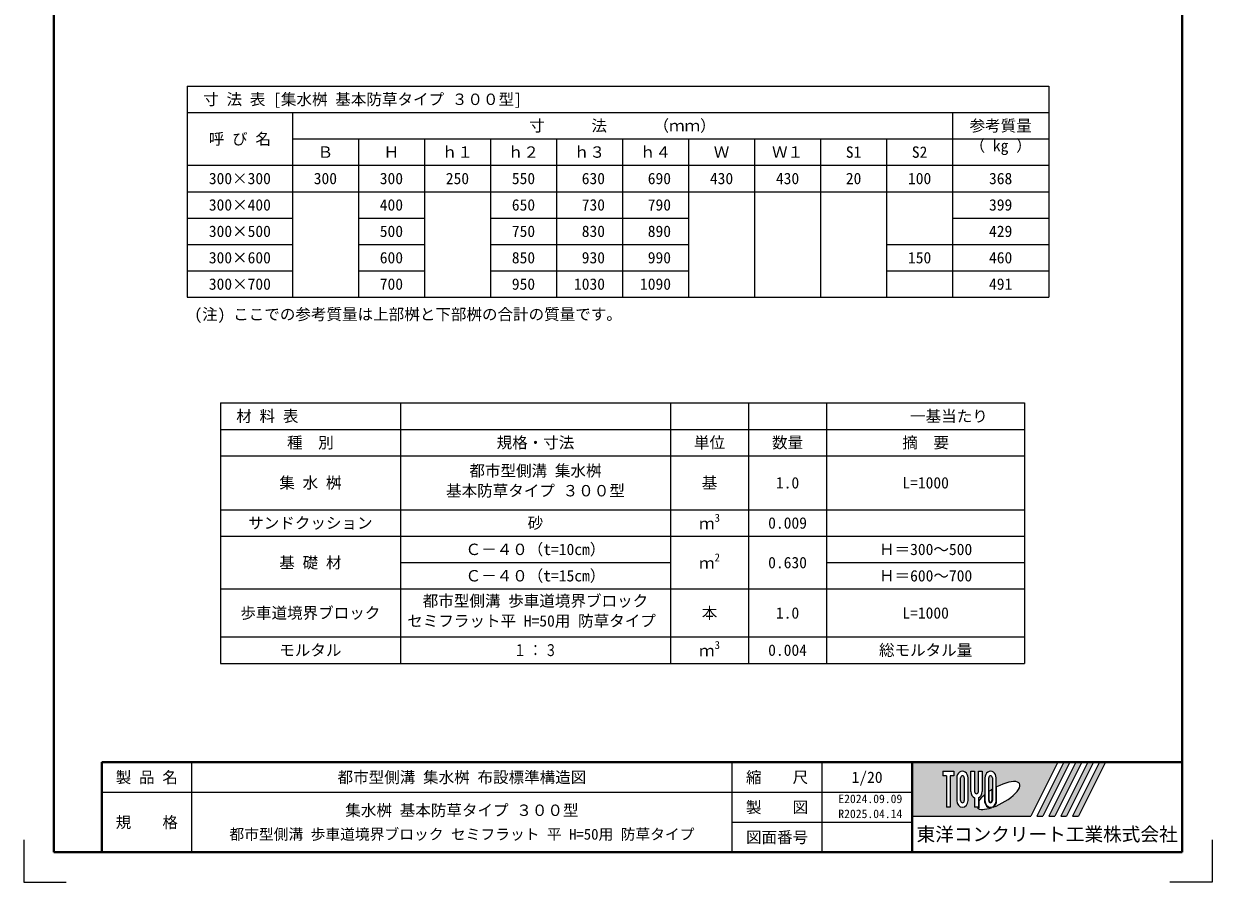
# Model space of a CAD drawing. Units: millimetres at full size; details may follow other scales. Extents: x 77586 to 117720, y -503 to 5664.
# Drawn here: x 86680 to 90640, y -363 to 2499 of the extents above; entities that cross this region are included whole.
import ezdxf
from ezdxf.enums import TextEntityAlignment as Align

# ---------------------------------------------------------------- set-up
doc = ezdxf.new("R2010")
doc.units = ezdxf.units.MM
doc.header["$LTSCALE"] = 40
for name, color, linetype, lineweight in [('Defpoints_3', 8, 'Continuous', 0), ('図枠', 7, 'Continuous', 5), ('寸法・材料表', 7, 'Continuous', 13)]:
    doc.layers.add(name, color=color, linetype=linetype, lineweight=lineweight)
doc.styles.add('ＭＳ ゴシック', font='')
doc.styles.add('ＭＳ Ｐゴシック', font='')
doc.styles.get('ＭＳ ゴシック').set_extended_font_data('MS Gothic')
doc.styles.get('ＭＳ Ｐゴシック').set_extended_font_data('MS PGothic')

msp = doc.modelspace()

# ---------------------------------------------------------------- hatches: boundary and pattern name
at = {"layer": '図枠'}
h = msp.add_hatch(color=256, dxfattribs=at)
h.paths.add_polyline_path([(89639.55, 36.79), (89639.55, -143.21), (90035.55, -143.21), (90125.55, 36.79)])
edge = h.paths.add_edge_path(flags=16)
edge.add_ellipse((89927.06, -74.01), major_axis=(70.52378, 39.47493), ratio=0.3471473354720696, start_angle=-144.31121600980623, end_angle=72.18990336618651, ccw=False)
edge.add_ellipse((89900.95, -91.06), major_axis=(-0, 24), ratio=0.8463541666666666, start_angle=-160.70345628558076, end_angle=-90.00000000004842)
edge.add_line((89921.26, -91.06), (89921.26, -45.31))
edge = h.paths.add_edge_path(flags=16)
edge.add_ellipse((89900.95, -15.36), major_axis=(-0, 22.15385), ratio=0.8463541725441261, start_angle=-90.00000000002018, end_angle=89.9999999999805, ccw=False)
edge.add_line((89919.7, -15.36), (89919.7, -91.06))
edge.add_ellipse((89900.95, -91.06), major_axis=(-0, 22.15385), ratio=0.8463541725441261, start_angle=90.00000000001455, end_angle=-89.99999999998585, ccw=False)
edge.add_line((89882.2, -91.06), (89882.2, -15.36))
edge = h.paths.add_edge_path(flags=16)
edge.add_line((89907.2, -15.36), (89907.2, -91.06))
edge.add_ellipse((89900.95, -91.06), major_axis=(-0, 7.38462), ratio=0.8463542107476151, start_angle=90.00000000001086, end_angle=-89.99999999998937, ccw=False)
edge.add_line((89894.7, -91.06), (89894.7, -15.36))
edge.add_ellipse((89900.95, -15.36), major_axis=(-0, 7.38462), ratio=0.8463542107476151, start_angle=-90.00000000009112, end_angle=89.99999999990871, ccw=False)
edge = h.paths.add_edge_path(flags=16)
edge.add_line((89905.64, -54.05), (89905.64, -91.06))
edge.add_ellipse((89900.95, -91.06), major_axis=(0, 5.53846), ratio=0.8463540961371586, start_angle=90.00000000016496, end_angle=-89.99999999983459, ccw=False)
edge.add_line((89896.26, -91.06), (89896.26, -60.11))
edge.add_ellipse((89927.06, -74.01), major_axis=(70.52378, 39.47493), ratio=0.34714733547206955, start_angle=107.79174171423011, end_angle=126.47131871371059, ccw=False)
edge = h.paths.add_edge_path(flags=16)
edge.add_line((89872.82, 6.79), (89872.82, -61.06))
edge.add_ellipse((89854.07, -61.06), major_axis=(0, 22.15385), ratio=0.8463541725441261, start_angle=-163.34116638240334, end_angle=-89.99999999998118, ccw=False)
edge.add_line((89860.32, -81.94), (89860.32, -113.21))
edge.add_line((89860.32, -113.21), (89847.82, -113.21))
edge.add_line((89847.82, -113.21), (89847.82, -81.94))
edge.add_ellipse((89854.07, -61.06), major_axis=(-0, 22.15385), ratio=0.8463541725441261, start_angle=89.9999999999805, end_angle=163.34116638240332, ccw=False)
edge.add_line((89835.32, -61.06), (89835.32, 6.79))
edge.add_line((89835.32, 6.79), (89847.82, 6.79))
edge.add_line((89847.82, 6.79), (89847.82, -61.06))
edge.add_ellipse((89854.07, -61.06), major_axis=(-0, 7.38462), ratio=0.8463542107476151, start_angle=90.00000000002173, end_angle=-89.9999999999788)
edge.add_line((89860.32, -61.06), (89860.32, 6.79))
edge.add_line((89860.32, 6.79), (89872.82, 6.79))
edge = h.paths.add_edge_path(flags=16)
edge.add_line((89880.64, -71.95), (89880.64, -91.06))
edge.add_ellipse((89900.95, -91.06), major_axis=(-0, 24), ratio=0.8463541666666666, start_angle=90.00000000001333, end_angle=-171.54427005147966)
edge.add_ellipse((89927.06, -74.01), major_axis=(70.52378, 39.47493), ratio=0.3471473354720695, start_angle=-178.6495357247113, end_angle=-148.2924421302249, ccw=False)
edge.add_line((89857.63, -115.06), (89861.89, -115.06))
edge.add_line((89861.89, -115.06), (89861.89, -91.65))
edge.add_ellipse((89927.06, -74.01), major_axis=(70.52378, 39.47493), ratio=0.3471473354720696, start_angle=148.21912047118397, end_angle=165.90812170313075, ccw=False)
edge = h.paths.add_edge_path(flags=16)
edge.add_ellipse((89807.2, -15.36), major_axis=(-0, 22.15385), ratio=0.8463541725441261, start_angle=-89.99999999998226, end_angle=90.00000000001808, ccw=False)
edge.add_line((89825.95, -15.36), (89825.95, -91.06))
edge.add_ellipse((89807.2, -91.06), major_axis=(-0, 22.15385), ratio=0.8463541725441261, start_angle=89.99999999997681, end_angle=-90.00000000002365, ccw=False)
edge.add_line((89788.45, -91.06), (89788.45, -15.36))
edge = h.paths.add_edge_path(flags=16)
edge.add_line((89813.45, -15.36), (89813.45, -91.06))
edge.add_ellipse((89807.2, -91.06), major_axis=(-0, 7.38462), ratio=0.8463542107476151, start_angle=90.00000000001086, end_angle=-89.99999999998937, ccw=False)
edge.add_line((89800.95, -91.06), (89800.95, -15.36))
edge.add_ellipse((89807.2, -15.36), major_axis=(-0, 7.38462), ratio=0.8463542107476151, start_angle=-90.00000000009112, end_angle=89.99999999990871, ccw=False)
h.paths.add_polyline_path([(89779.07, 6.79), (89779.07, -7.98), (89766.57, -7.98), (89766.57, -113.21), (89754.07, -113.21), (89754.07, -7.98), (89741.57, -7.98), (89741.57, 6.79)], flags=16)
for points in [[(90055.35, -143.21), (90075.15, -143.21), (90165.15, 36.79), (90145.35, 36.79)], [(90204.75, 36.79), (90184.95, 36.79), (90094.95, -143.21), (90114.75, -143.21)], [(90244.35, 36.79), (90224.55, 36.79), (90134.55, -143.21), (90154.35, -143.21)], [(90283.95, 36.79), (90264.15, 36.79), (90174.15, -143.21), (90193.95, -143.21)]]:
    msp.add_hatch(color=256, dxfattribs=at).paths.add_polyline_path(points)

# ---------------------------------------------------------------- linework, layer by layer
at = {"layer": 'Defpoints_3'}
for p, q in [((87224.55, 2291.05), (90094.55, 2291.05)), ((87224.55, 2291.05), (87224.55, 2203.05)), ((90094.55, 2291.05), (90094.55, 2203.05)), ((89774.55, 2115.05), (90094.55, 2115.05)), ((87574.55, 1939.05), (87794.55, 1939.05)), ((88014.55, 1939.05), (88234.55, 1939.05)), ((88894.55, 1939.05), (89774.55, 1939.05)), ((89554.55, 1675.05), (89774.55, 1675.05)), ((87334.55, 1234.58), (90014.55, 1234.58)), ((87334.55, 1234.58), (87334.55, 1146.58)), ((87934.55, 1234.58), (87934.55, 1146.58)), ((88834.55, 1234.58), (88834.55, 1146.58)), ((89094.55, 1234.58), (89094.55, 1146.58)), ((89354.55, 1234.58), (89354.55, 1146.58)), ((90014.55, 1234.58), (90014.55, 1146.58))]:
    msp.add_line(p, q, dxfattribs=at)
at = {"layer": 'Defpoints_3', "color": 1, "lineweight": 13}
for p, q in [((86679.55, -221.79), (86679.55, -363.21)), ((90639.55, -221.79), (90639.55, -363.21)), ((86679.55, -363.21), (86820.97, -363.21)), ((90639.55, -363.21), (90498.12, -363.21))]:
    msp.add_line(p, q, dxfattribs=at)
at = {"layer": '図枠', "lineweight": 40}
for p, q in [((86779.55, -263.21), (86779.55, 5236.79)), ((90539.55, -263.21), (90539.55, 5236.79)), ((86939.55, 36.79), (90539.55, 36.79)), ((86939.55, -263.21), (86939.55, 36.79)), ((89639.55, -263.21), (89639.55, 36.79)), ((90539.55, -263.21), (86779.55, -263.21))]:
    msp.add_line(p, q, dxfattribs=at)
at = {"layer": '図枠', "lineweight": 13}
for p, q in [((87239.55, -263.21), (87239.55, 36.79)), ((89039.55, -263.21), (89039.55, 36.79)), ((89339.55, -263.21), (89339.55, 36.79)), ((86939.55, -63.21), (89639.55, -63.21)), ((89039.55, -163.21), (89639.55, -163.21))]:
    msp.add_line(p, q, dxfattribs=at)
at = {"layer": '図枠'}
for p, q in [((89639.55, 36.79), (90125.55, 36.79)), ((89741.57, 6.79), (89741.57, -7.98)), ((89741.57, 6.79), (89779.07, 6.79)), ((89779.07, 6.79), (89779.07, -7.98)), ((89835.32, 6.79), (89847.82, 6.79)), ((89835.32, -61.06), (89835.32, 6.79)), ((89847.82, 6.79), (89847.82, -61.06)), ((89860.32, 6.79), (89872.82, 6.79)), ((89860.32, -61.06), (89860.32, 6.79)), ((89872.82, 6.79), (89872.82, -61.06)), ((90125.55, 36.79), (90035.55, -143.21)), ((90145.35, 36.79), (90055.35, -143.21)), ((90165.15, 36.79), (90075.15, -143.21)), ((90184.95, 36.79), (90094.95, -143.21)), ((90204.75, 36.79), (90114.75, -143.21)), ((90224.55, 36.79), (90134.55, -143.21)), ((90145.35, 36.79), (90165.15, 36.79)), ((90244.35, 36.79), (90154.35, -143.21)), ((90264.15, 36.79), (90174.15, -143.21)), ((90184.95, 36.79), (90204.75, 36.79)), ((90283.95, 36.79), (90193.95, -143.21)), ((90224.55, 36.79), (90244.35, 36.79)), ((90264.15, 36.79), (90283.95, 36.79)), ((89754.07, -7.98), (89741.57, -7.98)), ((89754.07, -7.98), (89754.07, -113.21)), ((89766.57, -7.98), (89766.57, -113.21)), ((89779.07, -7.98), (89766.57, -7.98)), ((89788.45, -15.36), (89788.45, -91.06)), ((89800.95, -91.06), (89800.95, -15.36)), ((89813.45, -15.36), (89813.45, -91.06)), ((89825.95, -91.06), (89825.95, -15.36)), ((89882.2, -15.36), (89882.2, -91.06)), ((89894.7, -91.06), (89894.7, -15.36)), ((89907.2, -15.36), (89907.2, -91.06)), ((89919.7, -91.06), (89919.7, -15.36)), ((89880.64, -71.95), (89880.64, -91.06)), ((89896.26, -91.06), (89896.26, -60.11)), ((89905.64, -54.05), (89905.64, -91.06)), ((89921.26, -91.06), (89921.26, -45.31)), ((89766.57, -113.21), (89754.07, -113.21)), ((89847.82, -81.94), (89847.82, -113.21)), ((89860.32, -113.21), (89847.82, -113.21)), ((89857.63, -115.06), (89861.89, -115.06)), ((89860.32, -81.94), (89860.32, -113.21)), ((89861.89, -91.65), (89861.89, -115.06)), ((89639.55, -143.21), (90035.55, -143.21)), ((90055.35, -143.21), (90075.15, -143.21)), ((90094.95, -143.21), (90114.75, -143.21)), ((90134.55, -143.21), (90154.35, -143.21)), ((90174.15, -143.21), (90193.95, -143.21))]:
    msp.add_line(p, q, dxfattribs=at)
for centre, major_axis, ratio, start_param, end_param in [((89807.2, -15.36), (-0, 22.15385), 0.846354, 4.712388980384952, 7.85398163397475), ((89900.95, -15.36), (-0, 22.15385), 0.846354, 4.712388980384393, 7.853981633974195), ((89807.2, -15.36), (-0, 7.38462), 0.846354, 4.712388980383344, 7.8539816339731345), ((89900.95, -15.36), (-0, 7.38462), 0.846354, 4.712388980383344, 7.8539816339731345), ((89927.06, -74.01), (70.52378, 39.47493), 0.347147, 4.262185332381641, 7.742916281338573), ((89854.07, -61.06), (-0, 22.15385), 0.846354, 1.5707963267946083, 2.8017557441351593), ((89854.07, -61.06), (-0, 7.38462), 0.846354, 1.5707963267952176, 4.712388980385003), ((89854.07, -61.06), (0, 22.15385), 0.846354, 3.4814295630444256, 4.712388980384968), ((89927.06, -74.01), (70.52378, 39.47493), 0.347147, 2.0815196641224314, 2.5155126073167264), ((89927.06, -74.01), (70.52378, 39.47493), 0.347147, 1.681740509797011, 1.8219833196615158), ((89807.2, -91.06), (-0, 22.15385), 0.846354, 1.5707963267945544, 4.712388980384341), ((89807.2, -91.06), (-0, 7.38462), 0.846354, 1.5707963267950569, 4.712388980384847), ((89927.06, -74.01), (70.52378, 39.47493), 0.347147, 3.209397509057131, 4.200445063285375), ((89900.95, -91.06), (-0, 24), 0.846354, 1.5707963267950935, 3.3154678663290893), ((89900.95, -91.06), (-0, 22.15385), 0.846354, 1.570796326795109, 4.712388980384899), ((89900.95, -91.06), (-0, 7.38462), 0.846354, 1.5707963267950569, 4.712388980384847), ((89900.95, -91.06), (0, 5.53846), 0.846354, 1.5707963267973335, 4.712388980387133), ((89900.95, -91.06), (-0, 24), 0.846354, 3.5338438000146613, 4.712388980383975)]:
    msp.add_ellipse(centre, major_axis=major_axis, ratio=ratio, start_param=start_param, end_param=end_param, dxfattribs=at)
at = {"layer": '寸法・材料表'}
for p, q in [((87224.55, 2203.05), (90094.55, 2203.05)), ((87224.55, 2203.05), (87224.55, 1587.05)), ((87574.55, 2203.05), (87574.55, 1587.05)), ((89774.55, 2203.05), (89774.55, 1587.05)), ((90094.55, 2203.05), (90094.55, 1587.05)), ((87574.55, 2115.05), (89774.55, 2115.05)), ((87794.55, 2115.05), (87794.55, 1587.05)), ((88014.55, 2115.05), (88014.55, 1587.05)), ((88234.55, 2115.05), (88234.55, 1587.05)), ((88454.55, 2115.05), (88454.55, 1587.05)), ((88674.55, 2115.05), (88674.55, 1587.05)), ((88894.55, 2115.05), (88894.55, 1587.05)), ((89114.55, 2115.05), (89114.55, 1587.05)), ((89334.55, 2115.05), (89334.55, 1587.05)), ((89554.55, 2115.05), (89554.55, 1587.05)), ((87224.55, 2027.05), (90094.55, 2027.05)), ((87224.55, 1939.05), (87574.55, 1939.05)), ((87794.55, 1939.05), (88014.55, 1939.05)), ((88234.55, 1939.05), (88894.55, 1939.05)), ((89774.55, 1939.05), (90094.55, 1939.05)), ((87224.55, 1851.05), (87574.55, 1851.05)), ((87794.55, 1851.05), (88014.55, 1851.05)), ((88234.55, 1851.05), (88894.55, 1851.05)), ((89774.55, 1851.05), (90094.55, 1851.05)), ((87224.55, 1763.05), (87574.55, 1763.05)), ((87794.55, 1763.05), (88014.55, 1763.05)), ((88234.55, 1763.05), (88894.55, 1763.05)), ((89554.55, 1763.05), (90094.55, 1763.05)), ((87224.55, 1675.05), (87574.55, 1675.05)), ((87794.55, 1675.05), (88014.55, 1675.05)), ((88234.55, 1675.05), (88894.55, 1675.05)), ((89774.55, 1675.05), (90094.55, 1675.05)), ((87224.55, 1587.05), (90094.55, 1587.05)), ((87334.55, 1146.58), (90014.55, 1146.58)), ((87334.55, 1146.58), (87334.55, 366.58)), ((87934.55, 1146.58), (87934.55, 366.58)), ((88834.55, 1146.58), (88834.55, 366.58)), ((89094.55, 1146.58), (89094.55, 366.58)), ((89354.55, 1146.58), (89354.55, 366.58)), ((90014.55, 1146.58), (90014.55, 366.58)), ((87334.55, 1058.58), (90014.55, 1058.58)), ((87334.55, 878.58), (90014.55, 878.58)), ((87334.55, 790.58), (90014.55, 790.58)), ((87934.55, 702.58), (88834.55, 702.58)), ((89354.55, 702.58), (90014.55, 702.58)), ((87334.55, 614.58), (90014.55, 614.58)), ((87334.55, 454.58), (90014.55, 454.58)), ((87334.55, 366.58), (90014.55, 366.58))]:
    msp.add_line(p, q, dxfattribs=at)

# ---------------------------------------------------------------- texts
at = {"layer": '図枠', "style": 'ＭＳ ゴシック'}
for s, height, p in [('製 品 名', 37.98, (87089.55, -13.21)), ('都市型側溝 集水桝 布設標準構造図', 37.98, (88139.55, -13.21)), ('縮\u3000\u3000尺', 37.98, (89189.55, -13.21)), ('1/20', 37.98, (89489.55, -13.21)), ('集水桝 基本防草タイプ ３００型', 37.98, (88139.55, -123.21)), ('製\u3000\u3000図', 37.98, (89189.55, -113.21)), ('規\u3000\u3000格', 37.98, (87089.55, -163.21)), ('都市型側溝 歩車道境界ブロック セミフラット 平 H=50用 防草タイプ', 36.08, (88139.55, -203.21)), ('図面番号', 37.98, (89189.55, -213.21)), ('東洋コンクリート工業株式会社', 45.57, (90089.55, -203.21))]:
    msp.add_text(s, height=height, dxfattribs=at).set_placement(p, align=Align.MIDDLE_CENTER)
for s, p in [('E2024.09.09', (89393.68, -70.84)), ('R2025.04.14', (89393.68, -120.84))]:
    msp.add_text(s, height=28.48, dxfattribs=at).set_placement(p, align=Align.TOP_LEFT)
at = {"layer": '寸法・材料表', "style": 'ＭＳ ゴシック'}
for s, p in [('\u3000寸 法 表 [集水桝 基本防草タイプ ３００型]', (87225.75, 2247.05)), ('\u3000材 料 表', (87335.75, 1190.58))]:
    msp.add_text(s, height=37.98, dxfattribs=at).set_placement(p, align=Align.MIDDLE_LEFT)
for s, p in [('寸\u3000    法    \u3000（ｍｍ）', (88674.55, 2159.05)), ('参考質量', (89934.55, 2159.05)), ('呼 び 名', (87399.55, 2115.05)), ('Ｂ', (87684.55, 2071.05)), ('Ｈ', (87904.55, 2071.05)), ('ｈ１', (88124.55, 2071.05)), ('ｈ２', (88344.55, 2071.05)), ('ｈ３', (88564.55, 2071.05)), ('ｈ４', (88784.55, 2071.05)), ('Ｗ', (89004.55, 2071.05)), ('Ｗ１', (89224.55, 2071.05)), ('S1', (89444.55, 2071.05)), ('S2', (89664.55, 2071.05)), ('300×300', (87399.55, 1983.05)), ('300', (87684.55, 1983.05)), ('300', (87904.55, 1983.05)), ('250', (88124.55, 1983.05)), ('550', (88344.55, 1983.05)), (' 630', (88564.55, 1983.05)), (' 690', (88784.55, 1983.05)), ('430', (89004.55, 1983.05)), ('430', (89224.55, 1983.05)), ('20', (89444.55, 1983.05)), ('100', (89664.55, 1983.05)), ('368', (89934.55, 1983.05)), ('300×400', (87399.55, 1895.05)), ('400', (87904.55, 1895.05)), ('650', (88344.55, 1895.05)), (' 730', (88564.55, 1895.05)), (' 790', (88784.55, 1895.05)), ('399', (89934.55, 1895.05)), ('300×500', (87399.55, 1807.05)), ('500', (87904.55, 1807.05)), ('750', (88344.55, 1807.05)), (' 830', (88564.55, 1807.05)), (' 890', (88784.55, 1807.05)), ('429', (89934.55, 1807.05)), ('300×600', (87399.55, 1719.05)), ('600', (87904.55, 1719.05)), ('850', (88344.55, 1719.05)), (' 930', (88564.55, 1719.05)), (' 990', (88784.55, 1719.05)), ('150', (89664.55, 1719.05)), ('460', (89934.55, 1719.05)), ('300×700', (87399.55, 1631.05)), ('700', (87904.55, 1631.05)), ('950', (88344.55, 1631.05)), ('1030', (88564.55, 1631.05)), ('1090', (88784.55, 1631.05)), ('491', (89934.55, 1631.05)), ('\u3000\u3000\u3000一基当たり', (89684.55, 1190.58)), ('種\u3000別', (87634.55, 1102.58)), ('規格・寸法', (88384.55, 1102.58)), ('単位', (88964.55, 1102.58)), ('数量', (89224.55, 1102.58)), ('摘\u3000要', (89684.55, 1102.58)), ('集 水 桝', (87634.55, 968.58)), ('基', (88964.55, 968.58)), ('1.0', (89224.55, 968.58)), ('L=1000', (89684.55, 968.58)), ('サンドクッション', (87634.55, 834.58)), ('砂', (88384.55, 834.58)), ('0.009', (89224.55, 834.58)), ('Ｃ－４０（t=10cm）', (88384.55, 746.58)), ('Ｈ＝300～500', (89684.55, 746.58)), ('基 礎 材', (87634.55, 702.58)), ('0.630', (89224.55, 702.58)), ('Ｃ－４０（t=15cm）', (88384.55, 658.58)), ('Ｈ＝600～700', (89684.55, 658.58)), ('歩車道境界ブロック', (87634.55, 534.58)), ('本', (88964.55, 534.58)), ('1.0', (89224.55, 534.58)), ('L=1000', (89684.55, 534.58)), ('モルタル', (87634.55, 410.58)), ('0.004', (89224.55, 410.58)), ('総モルタル量', (89684.55, 410.58))]:
    msp.add_text(s, height=37.98, dxfattribs=at).set_placement(p, align=Align.MIDDLE_CENTER)
msp.add_text('（ kg ）', height=37.98, dxfattribs=at).set_placement((89934.55, 2062.05), align=Align.BOTTOM_CENTER)
for s, height, p in [('(注) ここでの参考質量は上部桝と下部桝の合計の質量です。', 37.98, (87248.06, 1499.99)), ('ｍ', 37.98, (88929.58, 802.45)), ('3', 26.58, (88981.38, 830.45)), ('2', 26.58, (88981.38, 698.45)), ('ｍ', 37.98, (88929.58, 670.45)), ('3', 26.58, (88981.38, 406.45)), ('ｍ', 37.98, (88929.58, 378.45))]:
    msp.add_text(s, height=height, dxfattribs=at).set_placement(p, align=Align.BOTTOM_LEFT)
for s, p in [('都市型側溝 集水桝', (88164.4, 1027.81)), ('基本防草タイプ ３００型', (88086.7, 961.15)), ('都市型側溝 歩車道境界ブロック', (88009, 593.81)), ('セミフラット平 H=50用 防草タイプ ', (87957.2, 527.15))]:
    msp.add_text(s, height=37.98, dxfattribs=at).set_placement(p, align=Align.TOP_LEFT)
at = {"layer": '寸法・材料表', "style": 'ＭＳ Ｐゴシック', "width": 0.75}
msp.add_text('１ ： ３', height=39.59, dxfattribs=at).set_placement((88384.55, 410.58), align=Align.MIDDLE_CENTER)

doc.saveas('drawing.dxf')
